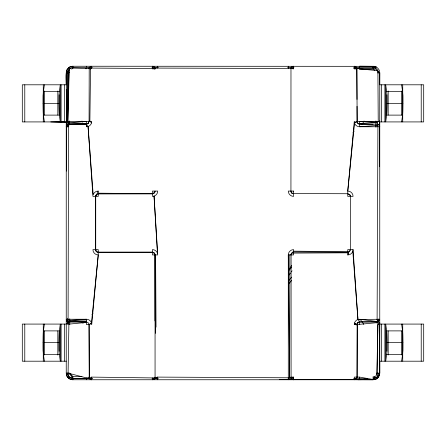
<?xml version="1.0" encoding="UTF-8"?>
<svg xmlns="http://www.w3.org/2000/svg" width="446" height="446" viewBox="0 0 446 446"><rect width="100%" height="100%" fill="white"/><g stroke="black" fill="none" stroke-linecap="round" stroke-linejoin="round"><path stroke-width="0.67" d="M86.418 322.425L68.896 324.13L67.569 323.763L67.58 318.89M67.625 126.976L67.625 121.412M67.625 113.067L67.625 110.285M154.985 320.936L154.784 253.557L153.781 252.553L152.409 252.135L98.237 252.135C96.715 252.319 95.717 250.959 95.444 249.626L95.55 196.374L96.76 194.166L98.237 193.865L152.409 193.865L153.781 193.447L154.784 192.443L155.063 191.072L153.781 193.447M293.591 193.726L292.219 193.447L291.216 192.443L290.937 191.072L290.976 68.483L292.058 66.777L293.591 66.242L293.591 68.896L290.976 68.483L291.745 67.051L293.591 66.242M66.242 121.92L66.242 373.129C66.253 376.68 69.32 379.747 72.871 379.758L373.129 379.758L376.14 379.033L377.818 377.818L379.435 375.175L379.758 373.129L379.758 322.558M354.28 379.758L356.622 378.292L356.928 377.104L356.399 378.637L354.28 379.758L354.28 377.104L359.582 377.104L374.166 379.674L376.407 378.81A6.562 6.562 0 0 0 379.468 374.824L379.747 324.08L423.7 324.08L423.7 361.199L379.747 361.199M89.072 121.457L87.951 123.575L86.418 124.111L68.896 123.966L68.21 122.828L67.775 121.457L67.92 71.544L68.918 70.591L69.247 69.247L70.306 68.433L71.8 69.041L72.871 68.087L86.418 68.483L89.211 68.087L90.187 66.777L91.72 66.242L91.72 68.087L90.538 68.896L89.105 68.483L89.211 68.087L89.072 121.457L87.951 123.575L86.418 124.111L68.087 124.25L66.777 125.226L66.242 126.759L68.483 126.759L68.896 125.432L68.087 124.25L66.777 125.226L66.242 126.759M155.431 333.368L155.593 254.928L156.033 327.119M353.065 249.626L352.803 251.265L357.943 319.498L379.758 319.241L378.431 321.638L377.104 321.928L359.582 322.034L358.3 322.246L356.928 324.543L354.28 324.543A5.302 5.302 0 0 1 357.943 319.498L353.065 249.626L347.763 249.626L347.763 252.274L349.608 251.472L350.411 249.626L350.556 196.374L350.104 195.192L347.763 193.726L293.591 193.581L292.308 193.369L291.216 192.443M356.622 378.292L357.073 377.104L357.24 323.361L358.3 322.246M379.223 320.774L377.913 321.75L377.4 321.538L377.104 319.241L377.913 126.759L377.4 124.462M378.593 324.588L378.621 319.024M379.323 166.743L379.535 120.849M379.702 84.695L379.758 72.871A6.629 6.629 0 0 0 375.175 66.566L373.96 67.636L353.656 67.575M64.977 121.92L22.3 121.92L22.3 84.801L66.242 84.801C66.437 78.758 63.672 66.883 72.871 66.242L374.166 66.326L376.14 66.967L374.166 66.326L359.582 66.242L359.582 68.896L377.082 70.591L377.913 72.871L378.225 121.457L377.104 122.265L359.582 123.575M44.388 361.199L43.418 354.392A12.098 0.424 90 0 1 43.229 351.303L43.418 330.887L44.388 324.08M59.123 351.303L59.318 330.887L60.305 324.08L60.305 361.199L59.318 354.392A12.098 0.424 -90 0 1 59.123 351.303A12.098 0.424 90 0 1 59.011 339.456A12.098 0.424 90 0 1 59.318 330.887L43.418 330.887A12.098 0.424 90 0 0 43.1 342.639A12.098 0.424 -90 0 0 43.229 351.303M386.877 94.697L386.682 115.113L385.695 121.92L385.695 84.801L386.682 91.608A12.098 0.424 -90 0 1 387.005 103.361A12.098 0.424 90 0 1 386.682 115.113L402.582 115.113A12.098 0.424 -90 0 0 402.9 103.361A12.098 0.424 90 0 0 402.771 94.697A12.098 0.424 -90 0 0 402.582 91.608L401.612 84.801M402.771 94.697L402.582 115.113L401.612 121.92M89.875 121.457L90.538 68.896L89.501 68.21L89.105 68.483L90.187 66.777M373.129 377.104C375.253 377.054 377.071 375.259 377.104 373.129L377.868 324.543L377.79 322.603L377.104 321.928L377.913 321.75L359.582 321.889L358.049 322.425L356.928 324.543L357.24 323.361L357.073 377.104M72.871 379.758L72.04 378.364A5.302 5.302 0 0 1 68.149 375.538L67.569 373.129L66.566 375.175A6.629 6.629 0 0 0 72.871 379.758L72.871 377.104L71.544 376.876L70.306 377.567L69.247 376.753L68.433 375.694L69.041 374.2L68.087 373.129L68.896 324.13L68.21 321.895L67.023 321.232L66.242 319.241L86.418 319.241A5.302 5.302 0 0 1 91.463 322.904L98.237 254.928L98.237 252.313L96.86 251.901M376.876 374.456L377.868 324.543L379.139 324.543L379.747 324.08M66.242 84.801L66.326 71.834L66.967 69.86M67.92 71.544L67.775 121.457L68.918 70.591M67.775 121.457L69.247 69.247M66.298 84.712L66.326 71.834L66.632 121.457L66.242 122.695L50.749 121.92L63.873 121.535M72.871 66.242L72.04 67.636A5.302 5.302 0 0 0 67.569 72.871L67.636 72.04L66.566 70.825A6.629 6.629 0 0 1 72.871 66.242L72.871 68.087M44.399 121.92L43.418 115.113A12.098 0.424 -90 0 1 43.1 103.361A12.098 0.424 90 0 1 43.229 94.697A12.098 0.424 -90 0 1 43.418 91.608L44.388 84.801M59.318 91.608L60.288 84.801L60.305 121.92L59.318 115.113A12.098 0.424 90 0 1 58.995 103.361A12.098 0.424 90 0 1 59.318 91.608L43.418 91.608M386.682 354.392L385.712 361.199L385.695 324.08L386.682 330.887A12.098 0.424 -90 0 1 386.989 339.456A12.098 0.424 -90 0 1 386.877 351.303A12.098 0.424 90 0 1 386.682 354.392L402.582 354.392A12.098 0.424 -90 0 0 402.9 342.639A12.098 0.424 -90 0 0 402.582 330.887L401.601 324.08M401.601 361.199L402.582 354.392M374.456 378.08L374.712 376.775M291.082 68.087L288.289 68.483L157.711 68.087L155.336 68.21L154.751 68.896L153.692 68.21L152.409 68.483L152.409 66.242L153.942 66.777L154.918 68.087L154.751 68.896L152.409 68.483L91.72 68.087M293.524 379.758L292.058 379.223L291.082 377.913L291.082 254.928L291.372 253.601L292.308 252.631M350.411 249.626L349.296 251.745L347.763 252.274M95.55 196.374L96.76 194.166L98.237 193.726L152.409 193.687L154.784 192.443M377.896 373.129L377.266 374.239L376.586 373.129M67.569 72.871L68.071 72.057M64.458 84.801L64.458 121.92L66.632 121.457L91.72 121.457A5.302 5.302 0 0 1 88.057 126.502L86.418 126.759L87.449 125.298L86.418 124.64L68.55 124.462L68.087 319.241L68.896 320.423L68.896 321.538L68.21 321.895L86.418 321.889L88.537 323.01L89.072 324.543L89.378 378.292L90.187 379.223L91.653 379.758M97.211 192.533L98.237 191.072L98.237 193.726M347.763 251.745L293.591 251.159L292.81 252.023L348.17 252.241L347.763 252.81L347.763 254.928L348.789 253.467L347.763 252.81L293.591 253.083M153.942 379.223L155.063 377.104L154.221 377.79L152.409 377.913L152.409 379.758L153.942 379.223L155.063 377.104L155.063 254.928L153.781 252.553M288.406 270.884L291.634 267.299M96.96 194.077L95.896 195.192L95.728 196.374L95.728 249.626L95.851 250.808L96.96 251.923M87.7 123.754L88.637 122.784M279.257 379.323L373.129 379.758L374.768 378.169A5.302 5.302 0 0 0 378.169 374.768M290.686 254.148L289.822 254.928L289.66 377.79L157.711 377.104L154.918 377.913L154.255 378.949L152.409 379.758M357.001 99.441L356.895 68.483L358.21 68.21L359.582 68.896M292.219 193.447L290.937 191.072M354.28 324.543L355.741 323.512L356.399 324.543M70.825 66.566L68.974 67.508M374.166 379.674L376.407 378.81M66.242 72.871L67.636 72.04M291.372 253.601L293.591 252.274L291.745 253.083L290.937 254.928L288.289 254.928L288.289 379.758M379.758 361.288L379.758 373.129L378.364 373.96L379.435 375.175L377.851 375.538L377.818 377.818L376.246 377.416L373.129 378.431M292.308 377.79L293.591 377.104L293.591 379.758L292.403 379.446M152.409 377.913L91.72 377.104L89.211 377.913L89.072 324.543M68.087 124.25L68.896 123.966M359.582 66.242L374.166 66.326M354.347 66.242L356.125 67.051L356.895 68.483L358.21 68.21M357.073 324.543L377.79 322.603M68.087 373.129L86.418 377.913L87.79 377.79L88.927 377.104L90.187 379.223L91.72 379.758L91.72 377.104M357.943 379.758L373.129 379.446M81.93 376.575L72.871 376.586L71.271 375.906L70.094 374.729L69.905 373.664M92.216 67.636L72.04 67.636L72.871 68.69M152.008 67.619L158.302 67.636M287.603 67.586L293.959 67.636M85.409 68.673L86.803 68.673M88.893 68.673L90.984 68.667M152.292 68.606L155.771 68.6M290.229 68.461L293.708 68.455M353.622 68.394L373.129 68.372L374.105 69.225L374.361 70.557M66.504 72.871L67.708 72.871M377.628 72.871L379.758 72.871L379.758 324.365M379.758 84.801L423.7 84.801L423.7 121.92L379.758 121.92L379.368 121.457L357.073 121.457L357.023 106.321M386.682 91.608L402.582 91.608M43.1 103.361L58.995 103.361M387.005 103.361L402.9 103.361M358.205 123.732L359.582 124.111L377.104 124.111L379.223 125.226L379.758 126.759L359.582 126.759A5.302 5.302 0 0 1 354.537 123.096L347.763 191.072L347.763 196.374L353.065 196.374A5.302 5.302 0 0 0 347.763 191.072L354.28 121.457L355.741 122.488L356.399 121.457L358.205 123.732L359.582 124.111L373.163 124.211M98.237 252.313L152.409 252.274L154.784 253.557M291.082 254.928L293.591 254.928L293.591 249.626A5.302 5.302 0 0 0 288.289 254.928L289.66 377.79L290.798 377.104L291.249 378.292M43.1 342.639L58.995 342.639M387.005 342.639L402.9 342.639M43.418 354.392L59.318 354.392M66.242 361.199L22.3 361.199L22.3 324.08L66.242 324.08L66.599 323.512L67.569 323.763M66.242 373.129L69.81 373.129M377.104 373.129L379.758 373.129M293.591 377.104L291.249 377.104L291.082 377.913L292.058 379.223L293.591 379.758M155.336 377.79L157.711 377.104L157.711 379.758M72.871 378.431L92.378 378.431M152.292 378.431L157.862 378.431M288.138 378.431L293.708 378.431M353.622 378.431L367.554 378.431M85.392 68.712L86.786 68.712M88.871 68.717L90.962 68.717M152.181 68.829L155.66 68.835M359.493 69.202L374.105 69.225M67.023 321.232L68.483 321.856L86.418 321.889L68.896 321.538L86.418 321.087L68.896 320.423L86.418 319.241L86.418 324.543L89.601 324.543L90.259 323.512L91.72 324.543L98.237 254.928A5.302 5.302 0 0 1 92.935 249.626L98.237 249.626L98.237 252.135M72.04 378.364L92.205 378.459M152.008 378.738L158.263 378.765M98.237 193.19L152.409 193.687M86.418 123.575L68.21 122.828L86.418 121.457L86.418 126.759M373.129 67.708L374.456 67.92L377.082 70.591M90.538 379.446L91.72 379.758M64.458 121.92L66.242 122.695M152.476 66.242L154.255 67.051L155.024 68.483L154.918 68.087M292.654 66.599L293.591 67.051M69.754 377.416L71.232 378.169M347.763 193.726L349.881 194.841L350.411 196.374L350.104 195.192M68.483 321.856L67.051 321.087L66.242 319.241M72.871 377.896L71.761 377.266L72.871 376.586L70.245 373.62M379.758 72.871L378.364 72.04A5.302 5.302 0 0 0 373.129 67.569M357.363 122.784L357.073 121.457L357.196 122.639L358.433 123.754M68.322 71.65L69.219 72.464M68.974 378.492L67.508 377.026L66.566 375.175M373.129 66.242L373.96 67.636M379.758 126.759L378.949 124.913L377.104 124.111L377.617 125.432L359.582 126.759L359.582 121.457L377.104 122.265L377.913 124.25M377.104 319.241L377.617 320.568L377.4 321.538L359.582 319.241L358.551 320.702L359.582 321.36L359.582 324.543M356.895 68.483L355.813 66.777L354.28 66.242L354.28 68.896L356.622 68.896L356.789 68.087L357.196 122.639M375.175 66.566L375.538 68.149M95.728 249.626L96.024 250.947M378.169 71.232L378.431 72.871M67.569 373.129L67.831 374.768M66.298 89.646L66.632 121.457M402.771 351.303L402.582 330.887L386.682 330.887L386.877 351.303M59.123 94.697L59.318 115.113L43.418 115.113L43.229 94.697M66.454 120.938L66.677 171.097M67.329 318.79L67.352 324.365M375.911 120.938L375.928 127.21M376.452 321.577L376.452 322.971M69.688 120.938L69.693 124.423M69.782 318.79L69.788 324.365M44.394 90.99L44.399 115.046M421.219 84.801L421.219 121.92M421.219 324.08L421.219 361.199M402.727 84.801L402.727 121.92M402.727 324.08L402.727 361.199M401.612 90.99L401.612 115.046M401.601 330.954L401.601 355.01M388.176 90.99L388.176 115.046M388.176 330.954L388.176 355.01M384.892 84.801L384.892 121.92M384.892 324.08L384.892 361.199M381.542 84.801L381.542 121.92M381.542 324.08L381.542 361.199M373.129 66.554L373.129 68.372M373.129 376.669L373.129 379.758M359.582 377.104L359.582 378.637M288.289 66.242L288.289 68.483M157.711 66.242L157.711 68.087M98.237 193.865L98.237 196.374L92.935 196.374L88.057 126.502L93.197 194.735A5.302 5.302 0 0 1 98.237 191.072M86.418 66.242L86.418 67.051M86.418 377.913L86.418 379.758M64.458 324.08L64.458 361.199M61.108 84.801L61.108 121.92M61.108 324.08L61.108 361.199M57.824 90.99L57.824 115.046M57.824 330.954L57.824 355.01M44.388 330.954L44.388 355.01M43.273 84.801L43.273 121.92M43.273 324.08L43.273 361.199M24.781 84.801L24.781 121.92M24.781 324.08L24.781 361.199M352.803 251.265A5.302 5.302 0 0 1 347.763 254.928M82.917 323.328A28.499 28.499 0 0 1 83.993 321.739M91.887 314.358A28.499 28.499 0 0 1 92.985 313.7M364.048 121.011A28.499 28.499 0 0 1 362.007 124.261M354.113 131.642A28.499 28.499 0 0 1 353.015 132.3M359.989 319.264A28.499 28.499 0 0 1 363.741 324.426M291.69 280.344A89.479 89.479 0 0 1 288.59 283.868M83.993 124.261A28.499 28.499 0 0 1 83.263 123.213M82.582 122.126A28.499 28.499 0 0 1 81.953 121.011M291.634 277.1A87.388 87.388 0 0 1 288.551 280.796M292.091 270.794A84.01 84.01 0 0 1 291.299 271.921M290.485 273.041A84.01 84.01 0 0 1 288.802 275.232M291.69 265.487A80.765 80.765 0 0 1 288.339 270.471M91.581 122.973A21.871 21.871 0 0 1 89.763 120.916M354.419 323.027A21.871 21.871 0 0 1 356.237 325.084M90.644 324.025A21.871 21.871 0 0 1 91.581 323.027M355.356 121.975A21.871 21.871 0 0 1 354.419 122.973M154.048 196.117L152.409 196.374L152.409 191.072L157.711 191.072A5.302 5.302 0 0 1 154.048 196.117L157.455 253.289A5.302 5.302 0 0 0 152.409 249.626L152.409 254.928L157.711 254.928L154.048 196.117M293.591 191.072L288.289 191.072A5.302 5.302 0 0 0 293.591 196.374L293.591 191.072"/></g></svg>
